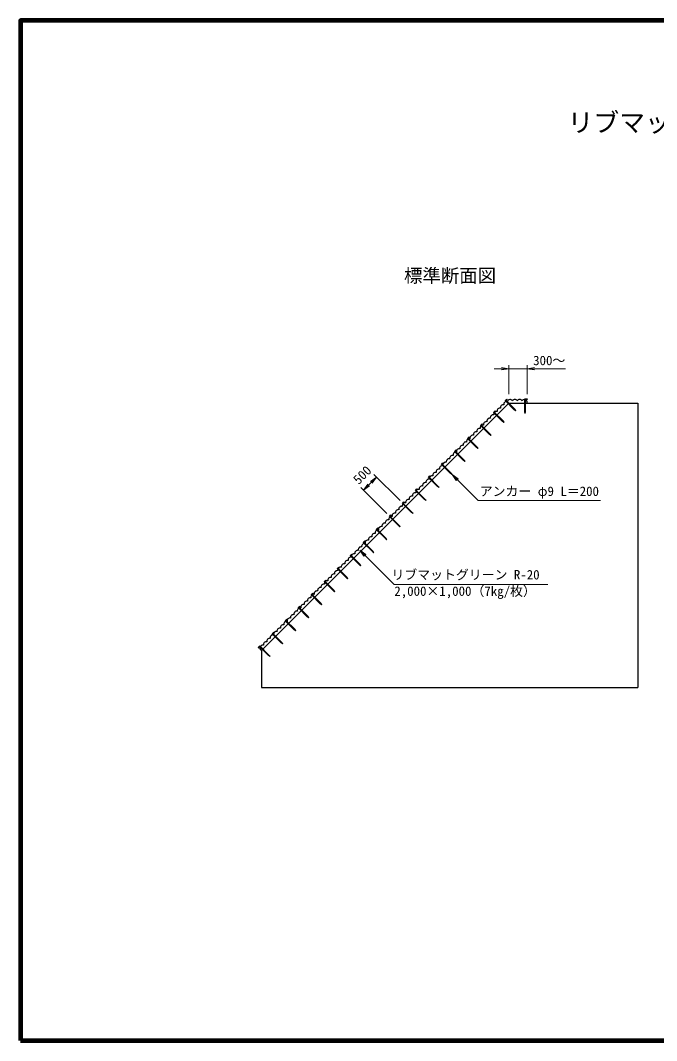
# Model space of a CAD drawing. Units: millimetres, scale not verified. Extents: x 690 to 40690, y 684 to 28809.
# Drawn here: x 690 to 17964, y 684 to 28384 of the extents above; entities that cross this region are included whole.
import ezdxf
from ezdxf.enums import TextEntityAlignment as Align

# ---------------------------------------------------------------- set-up
doc = ezdxf.new("R2010")
doc.units = ezdxf.units.MM
doc.header["$LTSCALE"] = 100
for name, color, linetype, lineweight in [('C-STR', 7, 'Continuous', 25), ('C-STR-DIM', 1, 'Continuous', 13), ('C-STR-HTXT', 1, 'Continuous', 13), ('C-TTL', 2, 'Continuous', 140)]:
    doc.layers.add(name, color=color, linetype=linetype, lineweight=lineweight)
doc.layers.add('C-TTL-TXT', color=7, linetype='Continuous')
doc.styles.add('ＭＳ ゴシック', font='')
doc.styles.get('ＭＳ ゴシック').set_extended_font_data('MS Gothic')

msp = doc.modelspace()

# ---------------------------------------------------------------- hatches: boundary and pattern name
at = {"layer": 'C-STR-HTXT'}
for points in [[(12411, 16051.8), (12574.8, 15937.1), (12525.7, 15888)], [(9904.5, 14001.3), (10068.4, 13886.6), (10019.3, 13837.4)]]:
    msp.add_hatch(color=256, dxfattribs=at).paths.add_polyline_path(points)

# ---------------------------------------------------------------- linework, layer by layer
at = {"layer": 'C-STR'}
for p, q in [((13853.5, 18060), (13895.9, 18102.4)), ((14101, 17812.5), (13853.8, 18059.7)), ((13908.6, 18089.7), (13878.9, 18060)), ((14113.7, 17825.3), (13878.9, 18060)), ((13895.9, 18102.4), (13908.6, 18089.7)), ((14450.1, 18089.7), (14375.1, 18089.7)), ((14390.1, 17757.7), (14390.1, 18107.7)), ((14390.1, 18107.7), (14450.1, 18107.7)), ((14408.1, 17757.7), (14408.1, 18089.7)), ((14450.1, 18107.7), (14450.1, 18089.7)), ((14450.1, 17989.7), (14450.1, 18029.7)), ((14450.1, 17989.7), (14450.1, 18029.7)), ((13950.1, 17989.7), (7232.5, 11272.2)), ((13536, 17742.5), (13578.4, 17784.9)), ((13783.5, 17495), (13536, 17742.5)), ((13591.1, 17772.2), (13561.4, 17742.5)), ((13796.2, 17507.8), (13561.4, 17742.5)), ((13578.4, 17784.9), (13591.1, 17772.2)), ((13950.1, 17989.7), (14450.1, 17989.7)), ((14142.7, 17783.5), (14101, 17812.5)), ((14142.7, 17783.5), (14113.7, 17825.3)), ((14399.1, 17707.7), (14390.1, 17757.7)), ((14399.1, 17707.7), (14408.1, 17757.7)), ((14450.1, 17989.7), (17450.1, 17989.7)), ((17450.1, 17989.7), (17450.1, 10272.2)), ((13825.2, 17466), (13783.5, 17495)), ((13825.2, 17466), (13796.2, 17507.8)), ((13182.4, 17389), (13224.9, 17431.4)), ((13429.9, 17141.5), (13182.4, 17389)), ((13237.6, 17418.7), (13207.9, 17389)), ((13442.7, 17154.2), (13207.9, 17389)), ((13224.9, 17431.4), (13237.6, 17418.7)), ((12828.9, 17035.4), (12871.3, 17077.8)), ((13076.4, 16787.9), (12828.9, 17035.4)), ((12884, 17065.1), (12854.3, 17035.4)), ((13089.1, 16800.7), (12854.3, 17035.4)), ((12871.3, 17077.8), (12884, 17065.1)), ((13471.6, 17112.5), (13429.9, 17141.5)), ((13471.6, 17112.5), (13442.7, 17154.2)), ((12475.3, 16681.9), (12517.8, 16724.3)), ((12722.8, 16434.4), (12475.3, 16681.9)), ((12530.5, 16711.6), (12500.8, 16681.9)), ((12735.5, 16447.1), (12500.8, 16681.9)), ((12517.8, 16724.3), (12530.5, 16711.6)), ((13118.1, 16758.9), (13076.4, 16787.9)), ((13118.1, 16758.9), (13089.1, 16800.7)), ((12121.8, 16328.3), (12164.2, 16370.7)), ((12176.9, 16358), (12147.2, 16328.3)), ((12164.2, 16370.7), (12176.9, 16358)), ((12764.5, 16405.4), (12722.8, 16434.4)), ((12764.5, 16405.4), (12735.5, 16447.1)), ((12369.3, 16080.8), (12121.8, 16328.3)), ((12382, 16093.5), (12147.2, 16328.3)), ((12411, 16051.8), (12369.3, 16080.8)), ((12411, 16051.8), (12382, 16093.5)), ((11768.2, 15974.8), (11810.7, 16017.2)), ((12015.7, 15727.3), (11768.2, 15974.8)), ((11823.4, 16004.5), (11793.7, 15974.8)), ((12028.4, 15740), (11793.7, 15974.8)), ((11810.7, 16017.2), (11823.4, 16004.5)), ((11414.7, 15621.2), (11457.1, 15663.6)), ((11662.2, 15373.7), (11414.7, 15621.2)), ((11469.8, 15650.9), (11440.1, 15621.2)), ((11674.9, 15386.4), (11440.1, 15621.2)), ((11457.1, 15663.6), (11469.8, 15650.9)), ((12057.4, 15698.3), (12015.7, 15727.3)), ((12057.4, 15698.3), (12028.4, 15740)), ((11061.1, 15267.6), (11103.5, 15310.1)), ((11308.6, 15020.2), (11061.1, 15267.6)), ((11116.3, 15297.3), (11086.6, 15267.6)), ((11321.3, 15032.9), (11086.6, 15267.6)), ((11103.5, 15310.1), (11116.3, 15297.3)), ((11703.9, 15344.7), (11662.2, 15373.7)), ((11703.9, 15344.7), (11674.9, 15386.4)), ((11350.3, 14991.2), (11308.6, 15020.2)), ((11350.3, 14991.2), (11321.3, 15032.9)), ((10707.6, 14914.1), (10750, 14956.5)), ((10955.1, 14666.6), (10707.6, 14914.1)), ((10762.7, 14943.8), (10733, 14914.1)), ((10967.8, 14679.3), (10733, 14914.1)), ((10750, 14956.5), (10762.7, 14943.8)), ((10354, 14560.5), (10396.4, 14603)), ((10601.5, 14313.1), (10354, 14560.5)), ((10409.2, 14590.2), (10379.5, 14560.5)), ((10614.2, 14325.8), (10379.5, 14560.5)), ((10396.4, 14603), (10409.2, 14590.2)), ((10996.8, 14637.6), (10955.1, 14666.6)), ((10996.8, 14637.6), (10967.8, 14679.3)), ((10000.5, 14207), (10042.9, 14249.4)), ((10247.9, 13959.5), (10000.5, 14207)), ((10055.6, 14236.7), (10025.9, 14207)), ((10260.7, 13972.2), (10025.9, 14207)), ((10042.9, 14249.4), (10055.6, 14236.7)), ((10643.2, 14284.1), (10601.5, 14313.1)), ((10643.2, 14284.1), (10614.2, 14325.8)), ((9646.9, 13853.4), (9689.3, 13895.9)), ((9894.4, 13605.9), (9646.9, 13853.4)), ((9702.1, 13883.1), (9672.4, 13853.4)), ((9907.1, 13618.7), (9672.4, 13853.4)), ((9689.3, 13895.9), (9702.1, 13883.1)), ((10289.7, 13930.5), (10247.9, 13959.5)), ((10289.7, 13930.5), (10260.7, 13972.2)), ((9936.1, 13577), (9894.4, 13605.9)), ((9936.1, 13577), (9907.1, 13618.7)), ((9293.4, 13499.9), (9335.8, 13542.3)), ((9540.8, 13252.4), (9293.4, 13499.9)), ((9348.5, 13529.6), (9318.8, 13499.9)), ((9553.6, 13265.1), (9318.8, 13499.9)), ((9335.8, 13542.3), (9348.5, 13529.6)), ((8939.8, 13146.3), (8982.2, 13188.8)), ((9187.3, 12898.8), (8939.8, 13146.3)), ((8995, 13176), (8965.3, 13146.3)), ((9200, 12911.6), (8965.3, 13146.3)), ((8982.2, 13188.8), (8995, 13176)), ((9582.6, 13223.4), (9540.8, 13252.4)), ((9582.6, 13223.4), (9553.6, 13265.1)), ((8586.2, 12792.8), (8628.7, 12835.2)), ((8833.7, 12545.3), (8586.2, 12792.8)), ((8641.4, 12822.5), (8611.7, 12792.8)), ((8846.5, 12558), (8611.7, 12792.8)), ((8628.7, 12835.2), (8641.4, 12822.5)), ((9229, 12869.8), (9187.3, 12898.8)), ((9229, 12869.8), (9200, 12911.6)), ((8232.7, 12439.2), (8275.1, 12481.6)), ((8287.8, 12468.9), (8258.1, 12439.2)), ((8275.1, 12481.6), (8287.8, 12468.9)), ((8875.5, 12516.3), (8833.7, 12545.3)), ((8875.5, 12516.3), (8846.5, 12558)), ((8480.2, 12191.7), (8232.7, 12439.2)), ((8492.9, 12204.5), (8258.1, 12439.2)), ((8521.9, 12162.7), (8480.2, 12191.7)), ((8521.9, 12162.7), (8492.9, 12204.5)), ((7879.1, 12085.7), (7921.6, 12128.1)), ((8126.6, 11838.2), (7879.1, 12085.7)), ((7934.3, 12115.4), (7904.6, 12085.7)), ((8139.4, 11850.9), (7904.6, 12085.7)), ((7921.6, 12128.1), (7934.3, 12115.4)), ((7525.6, 11732.1), (7568, 11774.5)), ((7773.1, 11484.6), (7525.6, 11732.1)), ((7580.7, 11761.8), (7551, 11732.1)), ((7785.8, 11497.4), (7551, 11732.1)), ((7568, 11774.5), (7580.7, 11761.8)), ((8168.3, 11809.2), (8126.6, 11838.2)), ((8168.3, 11809.2), (8139.4, 11850.9)), ((7191.5, 11398.1), (7149.1, 11355.6)), ((7161.8, 11342.9), (7191.5, 11372.6)), ((7439, 11150.6), (7191.5, 11398.1)), ((7426.3, 11137.8), (7191.5, 11372.6)), ((7814.8, 11455.6), (7773.1, 11484.6)), ((7814.8, 11455.6), (7785.8, 11497.4)), ((7149.1, 11355.6), (7161.8, 11342.9)), ((7232.5, 11272.2), (7204.3, 11300.5)), ((7232.5, 11272.2), (7204.3, 11300.5)), ((7232.5, 11272.2), (7232.5, 10272.2)), ((7468, 11108.9), (7426.3, 11137.8)), ((7468, 11108.9), (7439, 11150.6)), ((7232.5, 10272.2), (17450.1, 10272.2))]:
    msp.add_line(p, q, dxfattribs=at)
for centre, radius, start, end in [((13892.4, 17964.7), 76.9, 74.65732, 192.7286), ((13985.1, 18012.8), 76.9, 32.2714, 160.19659), ((14115.1, 18012.8), 76.9, 32.2714, 147.7286), ((14245.1, 18012.8), 76.9, 32.2714, 147.7286), ((14375.1, 18012.8), 76.9, 12.68038, 147.7286), ((13616.6, 17689), 76.9, 77.2714, 192.7286), ((13708.5, 17780.9), 76.9, 77.2714, 192.7286), ((13800.5, 17872.8), 76.9, 77.2714, 192.7286), ((13340.8, 17413.2), 76.9, 77.2714, 192.7286), ((13432.8, 17505.1), 76.9, 77.2714, 192.7286), ((13524.7, 17597), 76.9, 77.2714, 192.7286), ((13065.1, 17137.4), 76.9, 77.2714, 192.7286), ((13157, 17229.4), 76.9, 77.2714, 192.7286), ((13248.9, 17321.3), 76.9, 77.2714, 192.7286), ((12789.3, 16861.7), 76.9, 77.2714, 192.7286), ((12881.2, 16953.6), 76.9, 77.2714, 192.7286), ((12973.2, 17045.5), 76.9, 77.2714, 192.7286), ((12513.5, 16585.9), 76.9, 77.2714, 192.7286), ((12605.5, 16677.8), 76.9, 77.2714, 192.7286), ((12697.4, 16769.7), 76.9, 77.2714, 192.7286), ((12237.8, 16310.1), 76.9, 77.2714, 192.7286), ((12329.7, 16402), 76.9, 77.2714, 192.7286), ((12421.6, 16494), 76.9, 77.2714, 192.7286), ((11962, 16034.3), 76.9, 77.2714, 192.7286), ((12053.9, 16126.3), 76.9, 77.2714, 192.7286), ((12145.8, 16218.2), 76.9, 77.2714, 192.7286), ((11686.2, 15758.6), 76.9, 77.2714, 192.7286), ((11778.1, 15850.5), 76.9, 77.2714, 192.7286), ((11870.1, 15942.4), 76.9, 77.2714, 192.7286), ((11410.4, 15482.8), 76.9, 77.2714, 192.7286), ((11502.4, 15574.7), 76.9, 77.2714, 192.7286), ((11594.3, 15666.6), 76.9, 77.2714, 192.7286), ((11134.7, 15207), 76.9, 77.2714, 192.7286), ((11226.6, 15299), 76.9, 77.2714, 192.7286), ((11318.5, 15390.9), 76.9, 77.2714, 192.7286), ((10858.9, 14931.3), 76.9, 77.2714, 192.7286), ((10950.8, 15023.2), 76.9, 77.2714, 192.7286), ((11042.8, 15115.1), 76.9, 77.2714, 192.7286), ((10583.1, 14655.5), 76.9, 77.2714, 192.7286), ((10675.1, 14747.4), 76.9, 77.2714, 192.7286), ((10767, 14839.3), 76.9, 77.2714, 192.7286), ((10307.4, 14379.7), 76.9, 77.2714, 192.7286), ((10399.3, 14471.6), 76.9, 77.2714, 192.7286), ((10491.2, 14563.6), 76.9, 77.2714, 192.7286), ((10031.6, 14103.9), 76.9, 77.2714, 192.7286), ((10123.5, 14195.9), 76.9, 77.2714, 192.7286), ((10215.4, 14287.8), 76.9, 77.2714, 192.7286), ((9755.8, 13828.2), 76.9, 77.2714, 192.7286), ((9847.7, 13920.1), 76.9, 77.2714, 192.7286), ((9939.7, 14012), 76.9, 77.2714, 192.7286), ((9480, 13552.4), 76.9, 77.2714, 192.7286), ((9572, 13644.3), 76.9, 77.2714, 192.7286), ((9663.9, 13736.2), 76.9, 77.2714, 192.7286), ((9204.3, 13276.6), 76.9, 77.2714, 192.7286), ((9296.2, 13368.5), 76.9, 77.2714, 192.7286), ((9388.1, 13460.5), 76.9, 77.2714, 192.7286), ((8928.5, 13000.9), 76.9, 77.2714, 192.7286), ((9020.4, 13092.8), 76.9, 77.2714, 192.7286), ((9112.3, 13184.7), 76.9, 77.2714, 192.7286), ((8652.7, 12725.1), 76.9, 77.2714, 192.7286), ((8744.7, 12817), 76.9, 77.2714, 192.7286), ((8836.6, 12908.9), 76.9, 77.2714, 192.7286), ((8377, 12449.3), 76.9, 77.2714, 192.7286), ((8468.9, 12541.2), 76.9, 77.2714, 192.7286), ((8560.8, 12633.2), 76.9, 77.2714, 192.7286), ((8101.2, 12173.5), 76.9, 77.2714, 192.7286), ((8193.1, 12265.5), 76.9, 77.2714, 192.7286), ((8285, 12357.4), 76.9, 77.2714, 192.7286), ((7825.4, 11897.8), 76.9, 77.2714, 192.7286), ((7917.3, 11989.7), 76.9, 77.2714, 192.7286), ((8009.3, 12081.6), 76.9, 77.2714, 192.7286), ((7549.6, 11622), 76.9, 77.2714, 192.7286), ((7641.6, 11713.9), 76.9, 77.2714, 192.7286), ((7733.5, 11805.8), 76.9, 77.2714, 192.7286), ((7275.9, 11340.8), 82.2, 79.64815, 209.34426), ((7365.8, 11438.1), 76.9, 77.2714, 192.38639), ((7457.7, 11530.1), 76.9, 77.2714, 192.7286)]:
    msp.add_arc(centre, radius, start, end, dxfattribs=at)
at = {"layer": 'C-STR-DIM'}
for p, q in [((13950.1, 18926.9), (13550.1, 18926.9)), ((13950.1, 18239.7), (13950.1, 19026.9)), ((13950.1, 18926.9), (14450.1, 18926.9)), ((14450.1, 18239.7), (14450.1, 19026.9)), ((14450.1, 18926.9), (15486.2, 18926.9)), ((10008, 15626.4), (10361.5, 15979.9)), ((10996.8, 15344.7), (10290.8, 16050.7)), ((10643.2, 14991.2), (9937.3, 15697.1))]:
    msp.add_line(p, q, dxfattribs=at)
for points in [[(13750.1, 18893.6), (13950.1, 18926.9), (13750.1, 18960.2)], [(14650.1, 18960.2), (14450.1, 18926.9), (14650.1, 18893.6)], [(10125.8, 15791.4), (10008, 15626.4), (10173, 15744.2)], [(10243.7, 15815), (10361.5, 15979.9), (10196.6, 15862.1)]]:
    msp.add_lwpolyline(points, dxfattribs=at)
at = {"layer": 'C-STR-HTXT'}
for p, q in [((12411, 16051.8), (13118.1, 15344.7)), ((13118.1, 15344.7), (16443.1, 15344.7)), ((9904.5, 14001.3), (10839.6, 13066.2)), ((10839.6, 13066.2), (15010.3, 13066.2))]:
    msp.add_line(p, q, dxfattribs=at)
for points in [[(12411, 16051.8), (12574.8, 15937.1), (12525.7, 15888)], [(9904.5, 14001.3), (10068.4, 13886.6), (10019.3, 13837.4)]]:
    msp.add_lwpolyline(points, close=True, dxfattribs=at)
at = {"layer": 'C-TTL'}
msp.add_lwpolyline([(690.4, 684.1), (40690.4, 684.1), (40690.4, 28384.1), (690.4, 28384.1)], close=True, dxfattribs=at)

# ---------------------------------------------------------------- texts
at = {"layer": 'C-STR-DIM', "color": 7, "style": 'ＭＳ ゴシック'}
msp.add_text('300～', height=256.6, dxfattribs=at).set_placement((15048.7, 19151.2), align=Align.MIDDLE_CENTER)
msp.add_text('500', height=256.6, rotation=45, dxfattribs=at).set_placement((9971, 16042.3), align=Align.MIDDLE_CENTER)
at = {"layer": 'C-STR-HTXT', "color": 7, "style": 'ＭＳ ゴシック'}
for s, p in [('アンカー φ9 L＝200', (14780.6, 15394.7)), ('リブマットグリーン R-20', (12776.2, 13128.8))]:
    msp.add_text(s, height=256.6, dxfattribs=at).set_placement(p, align=Align.BOTTOM_CENTER)
msp.add_text('2,000×1,000（7㎏/枚）', height=256.6, dxfattribs=at).set_placement((12764.6, 13016.2), align=Align.TOP_CENTER)
at = {"layer": 'C-TTL-TXT', "color": 3, "style": 'ＭＳ ゴシック'}
msp.add_text('リブマットグリーン工 R-20 標準施工図', height=513.2, dxfattribs=at).set_placement((21845.4, 25869.4), align=Align.TOP_CENTER)
at = {"layer": 'C-TTL-TXT', "style": 'ＭＳ ゴシック'}
msp.add_text('標準断面図', height=366.6, dxfattribs=at).set_placement((11105.5, 21161.2), align=Align.BOTTOM_LEFT)

doc.saveas('drawing.dxf')
